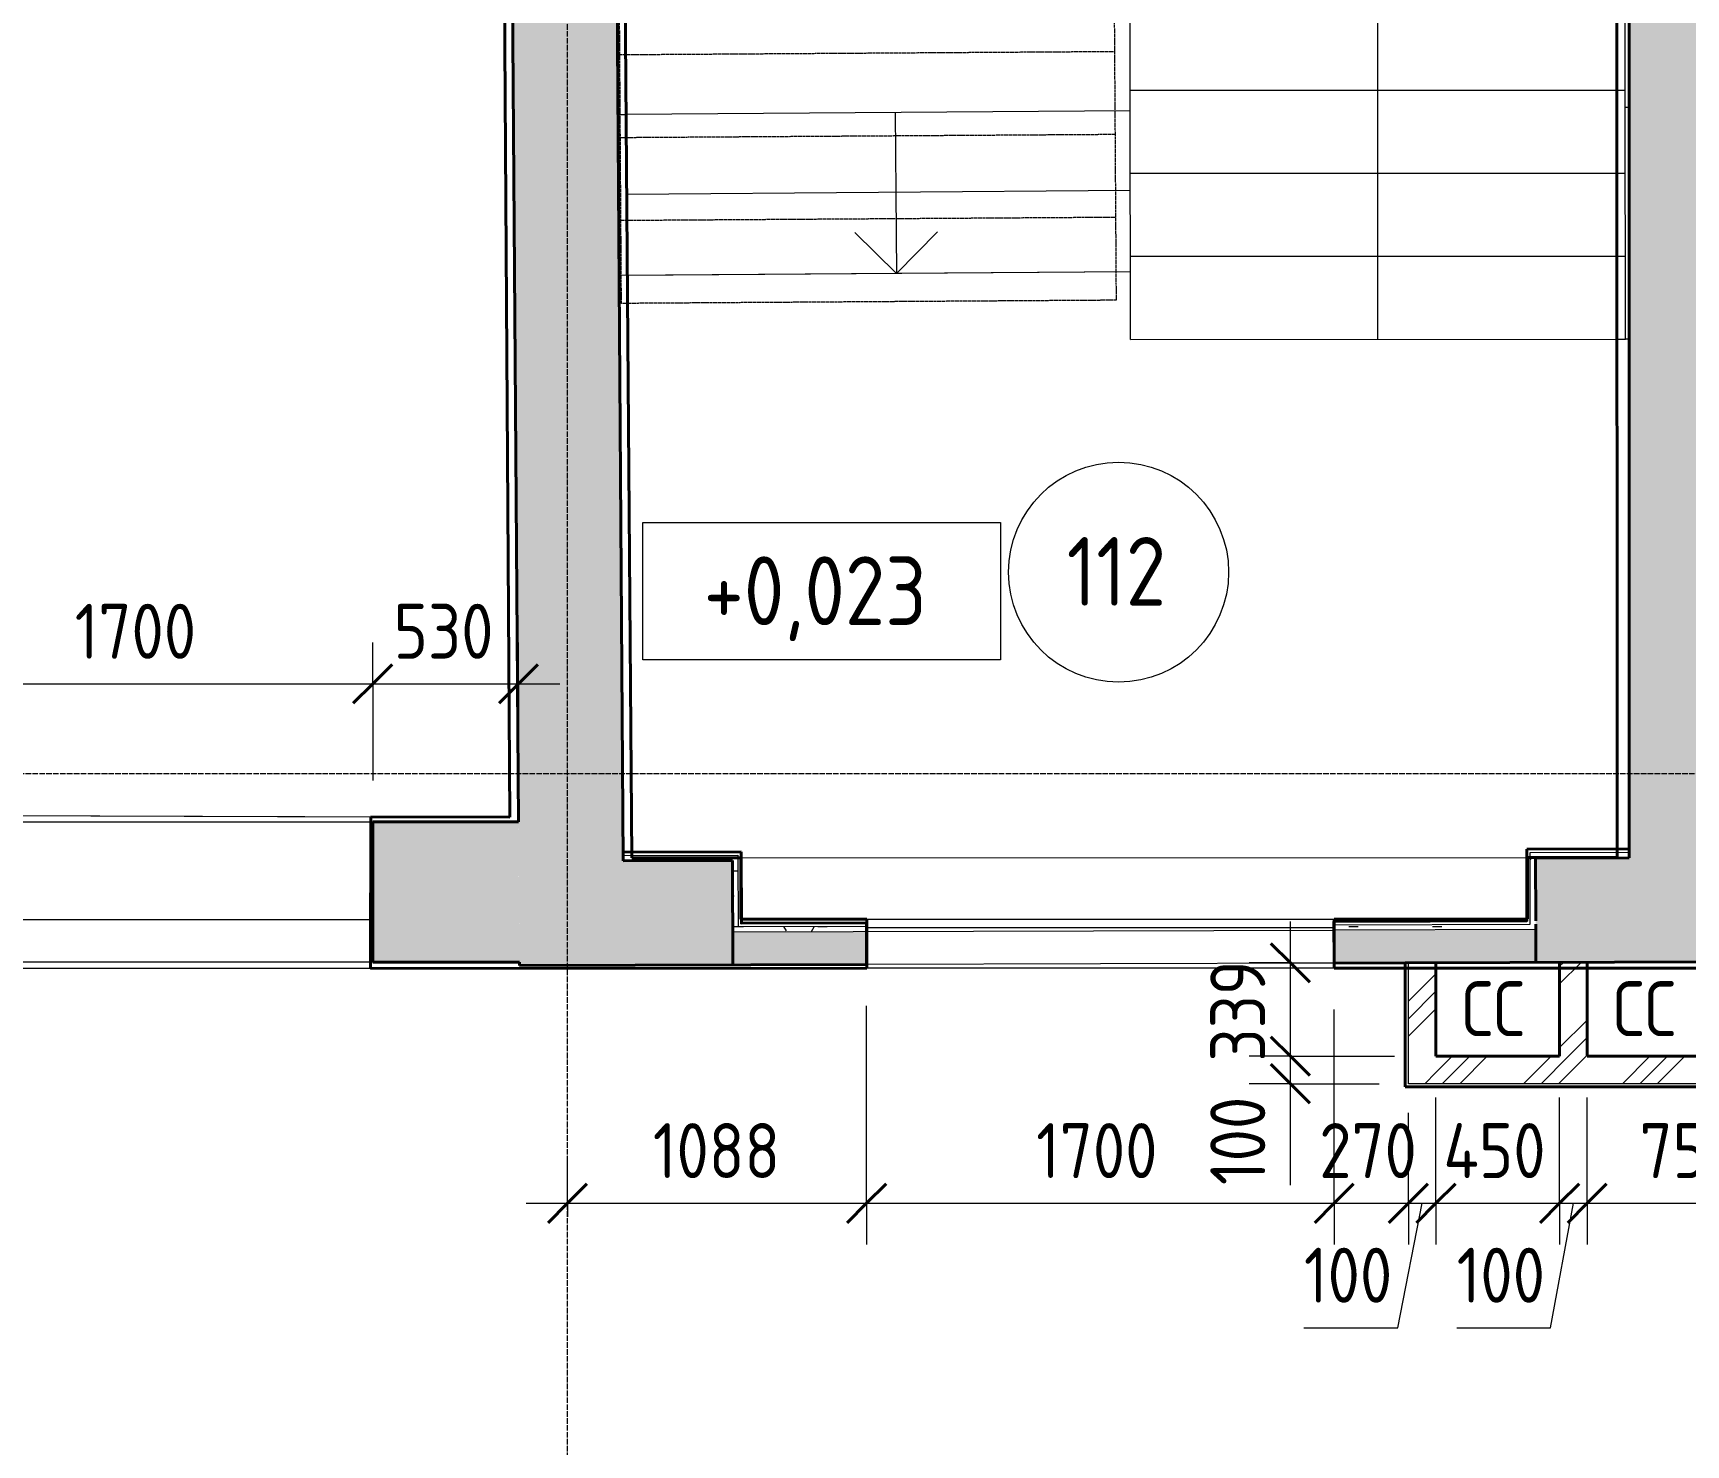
# Model space of a CAD drawing. Header units: millimetres. Extents: x -11886 to 68941, y -8130 to 45506.
# Drawn here: x 1617 to 7627, y 10815 to 15950 of the extents above; entities that cross this region are included whole.
import ezdxf

# ---------------------------------------------------------------- set-up
doc = ezdxf.new("R2010")
doc.units = ezdxf.units.MM
doc.linetypes.add('ADSK_Линия сетки', pattern=[25, 20, -2.5, 0, -2.5])
doc.linetypes.add('ADSK_Сверху', pattern=[4.5, 3, -1.5])
for name, color, linetype, lineweight in [('Аннотация', 7, 'Continuous', 9), ('Лестницы', 7, 'Continuous', 18), ('Марки помещений', 7, 'Continuous', 20), ('Оси', 7, 'Continuous', 9), ('Отметки', 7, 'Continuous', 9), ('Перекрытие', 7, 'Continuous', 18), ('Размеры', 7, 'Continuous', 9), ('Размеры-100', 7, 'Continuous', 9), ('Стены', 7, 'Continuous', 18), ('Стены внутренние', 7, 'Continuous', 18), ('Стены штриховка', 7, 'Continuous', 18), ('Стрелки вверх', 7, 'Continuous', 18)]:
    doc.layers.add(name, color=color, linetype=linetype, lineweight=lineweight)
doc.layers.add('Стены разрез', color=7, linetype='Continuous', lineweight=40, true_color=0xbb5389)
doc.styles.add('GOST Common_1', font='GOST_Common.ttf', dxfattribs={"width": 0.9, "height": 200})
doc.styles.add('GOST Common_2', font='GOST_Common.ttf', dxfattribs={"width": 0.9, "height": 250})
doc.dimstyles.new('ADSK_Основной_2_мм_Округление_до_1_мм', dxfattribs={"dimscale": 304.8, "dimtxt": 201.142999, "dimasz": 0.463911, "dimexe": 0.492126, "dimexo": 0.492126, "dimgap": 0.098425, "dimtad": 1, "dimdec": 0, "dimdsep": 46, "dimtxsty": 'GOST Common_1', "dimblk1": 'OBLIQUE', "dimblk2": 'OBLIQUE', "dimsah": 1, "dimcen": 0.09, "dimdle": 0.492126, "dimazin": 2, "dimtfac": 1, "dimtdec": 4, "dimtix": 1, "dimtmove": 0, "dimatfit": 3, "dimfxl": 1, "dimtvp": 1, "dimtolj": 1, "dimtzin": 0, "dimlwd": 20, "dimlwe": 20, "dimarcsym": 2})
doc.dimstyles.new('ADSK_Основной_2_мм_Округление_до_1_мм_1', dxfattribs={"dimscale": 304.8, "dimtxt": 201.142999, "dimasz": 0.463911, "dimexe": 0.492126, "dimexo": 0.492126, "dimgap": 0.098425, "dimtad": 1, "dimdec": 0, "dimdsep": 46, "dimtxsty": 'GOST Common_1', "dimblk1": 'OBLIQUE', "dimblk2": 'OBLIQUE', "dimsah": 1, "dimcen": 0.09, "dimdle": 0.492126, "dimazin": 2, "dimtfac": 1, "dimtdec": 4, "dimtix": 1, "dimtmove": 1, "dimatfit": 3, "dimfxl": 1, "dimtvp": 1, "dimtolj": 1, "dimtzin": 0, "dimlwd": 20, "dimlwe": 20, "dimarcsym": 2})
pattern_1 = [(45, (0, 0), (-179.605, 179.605), []), (45, (63.5, 0), (0, 359.2102), []), (45, (-63.5, 0), (0, 359.2102), [])]
pattern_2 = [(0, (0, 0), (406.4, 101.6), [33.528, -271.272, 33.528, -271.272, -1625.6]), (0, (0, 0), (406.4, 101.6), [-609.6, 33.528, -576.072, 33.528, -271.272, -711.2]), (0, (0, 0), (406.4, 101.6), [-1524, 33.528, -169.672, 33.528, -474.472]), (120, (152.4, 50.8), (-291.1882, 301.1527), [33.528, -271.272, 33.528, -271.272, -1625.6]), (120, (152.4, 50.8), (-291.1882, 301.1527), [-609.6, 33.528, -576.072, 33.528, -271.272, -711.2]), (120, (152.4, 50.8), (-291.1882, 301.1527), [-1524, 33.528, -169.672, 33.528, -474.472]), (240, (203.2, 254), (-115.2118, -402.7527), [33.528, -271.272, 33.528, -271.272, -1625.6]), (240, (203.2, 254), (-115.2118, -402.7527), [-609.6, 33.528, -576.072, 33.528, -271.272, -711.2]), (240, (203.2, 254), (-115.2118, -402.7527), [-1524, 33.528, -169.672, 33.528, -474.472])]

# ---------------------------------------------------------------- blocks, each defined once
blk = doc.blocks.new('Существующие стены 1 эт - Существующие стены 1 эт-653793-01 План 1-го этажа кладочный')
at = {"layer": 'Стены', "color": 243, "true_color": 0xbb5389}
for p, q in [((3349.9, 13098.5), (3321, 17662.9)), ((794.1, 13105.8), (3349.9, 13098.5)), ((1161.8, 13104.8), (2844.6, 13100)), ((2844.3, 12724.6), (2844.6, 13100)), ((4192, 12950.8), (7048.1, 12951.6)), ((1159.9, 12725.8), (2844.3, 12724.6)), ((2844.3, 12724.6), (1159.9, 12725.8)), ((2844.3, 12724.6), (2844.2, 12548.2)), ((4192.5, 12727.2), (4648.6, 12727.3)), ((4648.6, 12727.3), (6347.6, 12727.8)), ((4648.6, 12697.5), (4648.6, 12548.8)), ((6347.6, 12727.8), (7048.8, 12728.1)), ((6347.6, 12549.3), (6347.6, 12567.3)), ((2844.2, 12548.2), (1159, 12547.7)), ((6347.6, 12549.3), (4648.6, 12548.8)), ((7167.7, 12549.5), (6717.7, 12549.4)), ((7726.9, 12549.7), (7267.7, 12549.6))]:
    blk.add_line(p, q, dxfattribs=at)
at = {"layer": 'Стены разрез'}
for p, q in [((3349.9, 13098.5), (3303.8, 20375.6)), ((7375.4, 18629.6), (7377.2, 12951.7)), ((3794.3, 12950.6), (3753.6, 18258.6)), ((2844.2, 12548.2), (2844.6, 13100)), ((3349.9, 13098.5), (2844.6, 13100)), ((4190.5, 12950.8), (3794.3, 12950.6)), ((4190.5, 12950.8), (4190.6, 12727.2)), ((7377.2, 12951.7), (7050.6, 12951.6)), ((7050.6, 12951.6), (7050.6, 12728.1)), ((4648.6, 12727.3), (4190.6, 12727.2)), ((4648.6, 12548.8), (4648.6, 12727.3)), ((6347.6, 12727.8), (7050.6, 12728.1)), ((6347.6, 12549.3), (6347.6, 12727.8)), ((4648.6, 12548.8), (2844.2, 12548.2)), ((6347.6, 12549.3), (7726.9, 12549.7))]:
    blk.add_line(p, q, dxfattribs=at)
blk = doc.blocks.new('ADSK_Марка_Помещение_ОдноЗначение - Номер-247393-01 План 1-го этажа кладочный')
at = {"layer": 'Марки помещений'}
blk.add_circle((0, 0), 4, dxfattribs=at)
blk = doc.blocks.new('DIMBLOCK38-01 План 1-го этажа кладочный')
at = {"layer": 'Размеры-100', "lineweight": 20, "transparency": 16777216}
for p, q in [((1151.7, 13583.1), (1151.7, 13733.1)), ((2851.7, 13583.1), (2851.7, 13733.1)), ((1151.7, 13583.1), (2851.7, 13583.1)), ((1151.7, 13583.1), (1151.7, 13231.2)), ((2851.7, 13583.1), (2851.7, 13231.2))]:
    blk.add_line(p, q, dxfattribs=at)
at = {"layer": 'Размеры-100', "lineweight": 40, "transparency": 16777216}
for p, q in [((1151.7, 13583.1), (1222.4, 13653.8)), ((2851.7, 13583.1), (2922.4, 13653.8)), ((1151.7, 13583.1), (1081, 13512.4)), ((2851.7, 13583.1), (2781, 13512.4))]:
    blk.add_line(p, q, dxfattribs=at)
at = {"layer": 'Размеры-100', "color": 0, "lineweight": 20, "transparency": 16777216, "insert": (1768.2, 13874.5), "char_height": 200, "width": 560.473, "attachment_point": 1, "line_spacing_factor": 1.022761, "style": 'GOST Common_1'}
blk.add_mtext('1700', dxfattribs=at)
blk = doc.blocks.new('_Oblique')
at = {"color": 0, "linetype": 'ByBlock', "lineweight": -2}
blk.add_line((-0.5, -0.5), (0.5, 0.5), dxfattribs=at)
blk = doc.blocks.new('DIMBLOCK39-01 План 1-го этажа кладочный')
at = {"layer": 'Размеры-100', "lineweight": 20, "transparency": 16777216}
for p, q in [((2851.7, 13583.1), (2851.7, 13733.1)), ((3381.6, 13583.1), (3381.6, 13733.1)), ((2851.7, 13583.1), (3531.6, 13583.1)), ((2851.7, 13583.1), (2851.7, 13231.2)), ((3381.6, 13583.1), (3381.6, 13231.2))]:
    blk.add_line(p, q, dxfattribs=at)
at = {"layer": 'Размеры-100', "lineweight": 40, "transparency": 16777216}
for p, q in [((2851.7, 13583.1), (2922.4, 13653.8)), ((3381.6, 13583.1), (3452.3, 13653.8)), ((2851.7, 13583.1), (2781, 13512.4)), ((3381.6, 13583.1), (3310.9, 13512.4))]:
    blk.add_line(p, q, dxfattribs=at)
at = {"layer": 'Размеры-100', "color": 0, "lineweight": 20, "transparency": 16777216, "insert": (2927.5, 13874.5), "char_height": 200, "width": 454.106, "attachment_point": 1, "line_spacing_factor": 1.022761, "style": 'GOST Common_1'}
blk.add_mtext('530', dxfattribs=at)
blk = doc.blocks.new('Высотные отметки - Рамка-5093-01 План 1-го этажа кладочный')
at = {"layer": 'Аннотация', "lineweight": 20}
for p, q in [((-6.5, 0), (-6.5, 5)), ((-6.5, 5), (6.5, 5)), ((6.5, 5), (6.5, 0)), ((6.5, 0), (-6.5, 0))]:
    blk.add_line(p, q, dxfattribs=at)
blk = doc.blocks.new('DIMBLOCK195-01 План 1-го этажа кладочный')
at = {"layer": 'Размеры-100', "lineweight": 20, "transparency": 16777216}
for p, q in [((4647.6, 11694.1), (4647.6, 12412.2)), ((3559.9, 11694.1), (3559.9, 11844.1)), ((3409.9, 11694.1), (4647.6, 11694.1)), ((3559.9, 11694.1), (3559.9, 11644.1)), ((4647.6, 11694.1), (4647.6, 11544.1))]:
    blk.add_line(p, q, dxfattribs=at)
at = {"layer": 'Размеры-100', "lineweight": 40, "transparency": 16777216}
for p, q in [((3559.9, 11694.1), (3630.6, 11764.8)), ((4647.6, 11694.1), (4718.3, 11764.8)), ((3559.9, 11694.1), (3489.2, 11623.4)), ((4647.6, 11694.1), (4576.9, 11623.4))]:
    blk.add_line(p, q, dxfattribs=at)
at = {"layer": 'Размеры-100', "color": 0, "lineweight": 20, "transparency": 16777216, "insert": (3870.2, 11985.5), "char_height": 200, "width": 560.473, "attachment_point": 1, "line_spacing_factor": 1.022761, "style": 'GOST Common_1'}
blk.add_mtext('1088', dxfattribs=at)
blk = doc.blocks.new('DIMBLOCK196-01 План 1-го этажа кладочный')
at = {"layer": 'Размеры-100', "lineweight": 20, "transparency": 16777216}
for p, q in [((4647.6, 11694.1), (4647.6, 12412.2)), ((6347.6, 11694.1), (6347.6, 12399.3)), ((4647.6, 11694.1), (6347.6, 11694.1)), ((4647.6, 11694.1), (4647.6, 11544.1)), ((6347.6, 11694.1), (6347.6, 11544.1))]:
    blk.add_line(p, q, dxfattribs=at)
at = {"layer": 'Размеры-100', "lineweight": 40, "transparency": 16777216}
for p, q in [((4647.6, 11694.1), (4718.3, 11764.8)), ((6347.6, 11694.1), (6418.3, 11764.8)), ((4647.6, 11694.1), (4576.9, 11623.4)), ((6347.6, 11694.1), (6276.9, 11623.4))]:
    blk.add_line(p, q, dxfattribs=at)
at = {"layer": 'Размеры-100', "color": 0, "lineweight": 20, "transparency": 16777216, "insert": (5264.1, 11985.5), "char_height": 200, "width": 560.473, "attachment_point": 1, "line_spacing_factor": 1.022761, "style": 'GOST Common_1'}
blk.add_mtext('1700', dxfattribs=at)
blk = doc.blocks.new('DIMBLOCK197-01 План 1-го этажа кладочный')
at = {"layer": 'Размеры-100', "lineweight": 20, "transparency": 16777216}
for p, q in [((6347.6, 11694.1), (6347.6, 12399.3)), ((6617.7, 11694.1), (6617.7, 12023)), ((6347.6, 11694.1), (6617.7, 11694.1)), ((6347.6, 11694.1), (6347.6, 11544.1)), ((6617.7, 11694.1), (6617.7, 11544.1))]:
    blk.add_line(p, q, dxfattribs=at)
at = {"layer": 'Размеры-100', "lineweight": 40, "transparency": 16777216}
for p, q in [((6347.6, 11694.1), (6418.3, 11764.8)), ((6617.7, 11694.1), (6688.4, 11764.8)), ((6347.6, 11694.1), (6276.9, 11623.4)), ((6617.7, 11694.1), (6547, 11623.4))]:
    blk.add_line(p, q, dxfattribs=at)
at = {"layer": 'Размеры-100', "color": 0, "lineweight": 20, "transparency": 16777216, "insert": (6293.4, 11985.5), "char_height": 200, "width": 454.106, "attachment_point": 1, "line_spacing_factor": 1.022761, "style": 'GOST Common_1'}
blk.add_mtext('270', dxfattribs=at)
blk = doc.blocks.new('DIMBLOCK198-01 План 1-го этажа кладочный')
at = {"layer": 'Размеры-100', "lineweight": 20, "transparency": 16777216}
for p, q in [((6617.7, 11694.1), (6617.7, 12023)), ((6717.7, 11694.1), (6717.7, 12079)), ((6578.7, 11240.9), (6667.7, 11694.1)), ((6617.7, 11694.1), (6717.7, 11694.1)), ((6617.7, 11694.1), (6617.7, 11544.1)), ((6717.7, 11694.1), (6717.7, 11544.1)), ((6237.8, 11240.9), (6578.7, 11240.9))]:
    blk.add_line(p, q, dxfattribs=at)
at = {"layer": 'Размеры-100', "lineweight": 40, "transparency": 16777216}
for p, q in [((6617.7, 11694.1), (6688.4, 11764.8)), ((6717.7, 11694.1), (6788.4, 11764.8)), ((6617.7, 11694.1), (6547, 11623.4)), ((6717.7, 11694.1), (6647, 11623.4))]:
    blk.add_line(p, q, dxfattribs=at)
at = {"layer": 'Размеры-100', "color": 0, "lineweight": 20, "transparency": 16777216, "insert": (6237.8, 11532.3), "char_height": 200, "width": 409.104, "attachment_point": 1, "line_spacing_factor": 1.022761, "style": 'GOST Common_1'}
blk.add_mtext('100', dxfattribs=at)
blk = doc.blocks.new('DIMBLOCK199-01 План 1-го этажа кладочный')
at = {"layer": 'Размеры-100', "lineweight": 20, "transparency": 16777216}
for p, q in [((6717.7, 11694.1), (6717.7, 12079)), ((7167.7, 11694.1), (7167.7, 12079)), ((6717.7, 11694.1), (7167.7, 11694.1)), ((6717.7, 11694.1), (6717.7, 11544.1)), ((7167.7, 11694.1), (7167.7, 11544.1))]:
    blk.add_line(p, q, dxfattribs=at)
at = {"layer": 'Размеры-100', "lineweight": 40, "transparency": 16777216}
for p, q in [((6717.7, 11694.1), (6788.4, 11764.8)), ((7167.7, 11694.1), (7238.4, 11764.8)), ((6717.7, 11694.1), (6647, 11623.4)), ((7167.7, 11694.1), (7097, 11623.4))]:
    blk.add_line(p, q, dxfattribs=at)
at = {"layer": 'Размеры-100', "color": 0, "lineweight": 20, "transparency": 16777216, "insert": (6744.9, 11985.5), "char_height": 200, "width": 474.561, "attachment_point": 1, "line_spacing_factor": 1.022761, "style": 'GOST Common_1'}
blk.add_mtext('450', dxfattribs=at)
blk = doc.blocks.new('DIMBLOCK200-01 План 1-го этажа кладочный')
at = {"layer": 'Размеры-100', "lineweight": 20, "transparency": 16777216}
for p, q in [((7167.7, 11694.1), (7167.7, 12079)), ((7267.7, 11694.1), (7267.7, 12079)), ((7134.3, 11240.9), (7217.7, 11694.1)), ((7167.7, 11694.1), (7267.7, 11694.1)), ((7167.7, 11694.1), (7167.7, 11544.1)), ((7267.7, 11694.1), (7267.7, 11544.1)), ((6793.3, 11240.9), (7134.3, 11240.9))]:
    blk.add_line(p, q, dxfattribs=at)
at = {"layer": 'Размеры-100', "lineweight": 40, "transparency": 16777216}
for p, q in [((7167.7, 11694.1), (7238.4, 11764.8)), ((7267.7, 11694.1), (7338.4, 11764.8)), ((7167.7, 11694.1), (7097, 11623.4)), ((7267.7, 11694.1), (7197, 11623.4))]:
    blk.add_line(p, q, dxfattribs=at)
at = {"layer": 'Размеры-100', "color": 0, "lineweight": 20, "transparency": 16777216, "insert": (6793.3, 11532.3), "char_height": 200, "width": 409.104, "attachment_point": 1, "line_spacing_factor": 1.022761, "style": 'GOST Common_1'}
blk.add_mtext('100', dxfattribs=at)
blk = doc.blocks.new('DIMBLOCK201-01 План 1-го этажа кладочный')
at = {"layer": 'Размеры-100', "lineweight": 20, "transparency": 16777216}
for p, q in [((7267.7, 11694.1), (7267.7, 12079)), ((8026.7, 11694.1), (8026.7, 12079)), ((7267.7, 11694.1), (8026.7, 11694.1)), ((7267.7, 11694.1), (7267.7, 11544.1)), ((8026.7, 11694.1), (8026.7, 11544.1))]:
    blk.add_line(p, q, dxfattribs=at)
at = {"layer": 'Размеры-100', "lineweight": 40, "transparency": 16777216}
for p, q in [((7267.7, 11694.1), (7338.4, 11764.8)), ((8026.7, 11694.1), (8097.4, 11764.8)), ((7267.7, 11694.1), (7197, 11623.4)), ((8026.7, 11694.1), (7956, 11623.4))]:
    blk.add_line(p, q, dxfattribs=at)
at = {"layer": 'Размеры-100', "color": 0, "lineweight": 20, "transparency": 16777216, "insert": (7458, 11985.5), "char_height": 200, "width": 454.106, "attachment_point": 1, "line_spacing_factor": 1.022761, "style": 'GOST Common_1'}
blk.add_mtext('759', dxfattribs=at)
blk = doc.blocks.new('DIMBLOCK235-01 План 1-го этажа кладочный')
at = {"layer": 'Размеры-100', "lineweight": 40, "transparency": 16777216}
for p, q in [((6188.7, 12229), (6118, 12299.7)), ((6188.7, 12229), (6259.4, 12158.3)), ((6188.7, 12129), (6118, 12199.7)), ((6188.7, 12129), (6259.4, 12058.3))]:
    blk.add_line(p, q, dxfattribs=at)
at = {"layer": 'Размеры-100', "lineweight": 20, "transparency": 16777216}
for p, q in [((6188.7, 12229), (6038.7, 12229)), ((6188.7, 11979), (6188.7, 12229)), ((6188.7, 12229), (6567.7, 12229)), ((6188.7, 12101.2), (6188.7, 12179)), ((6188.7, 12129), (6038.7, 12129)), ((6188.7, 12129), (6511.7, 12129)), ((6188.7, 11760.3), (6188.7, 12101.2))]:
    blk.add_line(p, q, dxfattribs=at)
at = {"layer": 'Размеры-100', "color": 0, "lineweight": 20, "transparency": 16777216, "insert": (5897.3, 11760.3), "char_height": 200, "width": 409.104, "attachment_point": 1, "rotation": 90, "line_spacing_factor": 1.022761, "style": 'GOST Common_1'}
blk.add_mtext('100', dxfattribs=at)
blk = doc.blocks.new('DIMBLOCK236-01 План 1-го этажа кладочный')
at = {"layer": 'Размеры-100', "lineweight": 20, "transparency": 16777216}
for p, q in [((6188.7, 12229), (6188.7, 12718.5)), ((6188.7, 12568.5), (6038.7, 12568.5)), ((6188.7, 12568.5), (6567.7, 12568.5)), ((6188.7, 12229), (6038.7, 12229)), ((6188.7, 12229), (6567.7, 12229))]:
    blk.add_line(p, q, dxfattribs=at)
at = {"layer": 'Размеры-100', "lineweight": 40, "transparency": 16777216}
for p, q in [((6188.7, 12568.5), (6118, 12639.2)), ((6188.7, 12568.5), (6259.4, 12497.8)), ((6188.7, 12229), (6118, 12299.7)), ((6188.7, 12229), (6259.4, 12158.3))]:
    blk.add_line(p, q, dxfattribs=at)
at = {"layer": 'Размеры-100', "color": 0, "lineweight": 20, "transparency": 16777216, "insert": (5897.3, 12209.5), "char_height": 200, "width": 454.106, "attachment_point": 1, "rotation": 90, "line_spacing_factor": 1.022761, "style": 'GOST Common_1'}
blk.add_mtext('339', dxfattribs=at)

msp = doc.modelspace()

# ---------------------------------------------------------------- hatches: boundary and pattern name
at = {"layer": 'Стены внутренние', "true_color": 0xc0c0c0}
for points in [[(3385.3, 12558.3), (3765.3, 12559.5), (3710.1, 20408.6), (3433.5, 20408.6), (3433.5, 20411), (3330.1, 20411), (3385.3, 12559.5)], [(7420.8, 12950.6), (7800.8, 12951.8), (7800.8, 20408.6), (7420.8, 20408.6), (7420.8, 12951.7)], [(3765.3, 12559.5), (4161.2, 12560.7), (4160, 12940.7), (3762.6, 12939.5), (3765.3, 12560.7)]]:
    msp.add_hatch(color=9, dxfattribs=at).paths.add_polyline_path(points)
h = msp.add_hatch(color=9, dxfattribs=at)
h.paths.add_polyline_path([(771.1, 12571.2), (1151.7, 12571.2), (1151.7, 13081.2), (767.6, 13081.2), (770.6, 12642.5)])
h.paths.add_polyline_path([(2851.7, 12571.2), (3385.2, 12571.2), (3381.6, 13081.2), (2851.7, 13081.2), (2851.7, 12697.5)])
at = {"layer": 'Стены внутренние', "lineweight": 9}
h = msp.add_hatch(dxfattribs=at)
h.set_pattern_fill('FP_2', color=256, style=0, pattern_type=2)
h.set_pattern_definition(pattern_2)
h.paths.add_polyline_path([(3762.6, 12939.5), (4180, 12940.7), (4179.9, 12960.7), (3762.6, 12959.5), (3762.6, 12940.7)])
h.paths.add_polyline_path([(7080.1, 12949.6), (7420.8, 12951.8), (7420.8, 12970.6), (7080, 12969.6), (7080.1, 12950.6)])
h = msp.add_hatch(dxfattribs=at)
h.set_pattern_fill('FP_2', color=256, style=0, pattern_type=2)
h.set_pattern_definition(pattern_2)
h.paths.add_polyline_path([(4160.7, 12700.7), (4180.7, 12700.7), (4179.9, 12940.7), (4160, 12940.7), (4160.7, 12700.7)])
h = msp.add_hatch(dxfattribs=at)
h.set_pattern_fill('FP_2', color=256, style=0, pattern_type=2)
h.set_pattern_definition(pattern_2)
h.paths.add_polyline_path([(7060.8, 12709.5), (7080.8, 12709.6), (7080, 12969.6), (7060, 12969.5), (7060.8, 12709.6)])
at = {"layer": 'Стены внутренние', "true_color": 0xc0c0c0}
h = msp.add_hatch(color=9, dxfattribs=at)
h.paths.add_polyline_path([(7081.2, 12569.6), (8191.2, 12572.9), (8189.9, 12952.9), (7080.1, 12949.6), (7080.8, 12697.5)])
h.paths.add_polyline_path([(9221.2, 12576.1), (9641.7, 12577.4), (9640.5, 12957.4), (9220.1, 12956.1), (9221.2, 12577.4)])
h.paths.add_polyline_path([(10671.7, 12580.5), (10795.2, 12582), (10795.2, 12960.9), (10670.5, 12960.5), (10671.7, 12580.9)])
at = {"layer": 'Стены внутренние', "lineweight": 9}
h = msp.add_hatch(dxfattribs=at)
h.set_pattern_fill('FP_2', color=256, style=0, pattern_type=2)
h.set_pattern_definition(pattern_2)
h.paths.add_polyline_path([(4160.8, 12680.7), (4647.2, 12682.2), (4647.2, 12702.2), (4160.7, 12700.7), (4160.8, 12682.2)])
h.paths.add_polyline_path([(6347.2, 12687.3), (7080.9, 12689.6), (7080.1, 12709.6), (6347.1, 12707.3), (6347.2, 12697.5)])
at = {"layer": 'Стены внутренние', "true_color": 0xc0c0c0}
h = msp.add_hatch(color=9, dxfattribs=at)
h.paths.add_polyline_path([(4161.2, 12560.7), (4647.6, 12562.2), (4647.2, 12682.2), (4160.8, 12680.7), (4161.1, 12568.2)])
h.paths.add_polyline_path([(6347.6, 12567.3), (7081.2, 12569.6), (7080.1, 12689.6), (6347.2, 12687.3), (6347.6, 12568.2)])
at = {"layer": 'Стены внутренние', "lineweight": 9}
h = msp.add_hatch(dxfattribs=at)
h.set_pattern_fill('FP_3', color=256, style=0, pattern_type=2)
h.set_pattern_definition(pattern_1)
h.paths.add_polyline_path([(6620.7, 12129), (6717.7, 12129), (6717.7, 12568.5), (6617.7, 12567.3), (6617.7, 12129)])
h = msp.add_hatch(dxfattribs=at)
h.set_pattern_fill('FP_3', color=256, style=0, pattern_type=2)
h.set_pattern_definition(pattern_1)
h.paths.add_polyline_path([(7267.7, 12229), (7267.7, 12570.1), (7167.7, 12569.6), (7167.7, 12229), (7178, 12229)])
h = msp.add_hatch(dxfattribs=at)
h.set_pattern_fill('FP_3', color=256, style=0, pattern_type=2)
h.set_pattern_definition(pattern_1)
h.paths.add_polyline_path([(7697.4, 12129), (8026.7, 12129), (8026.7, 12229), (6717.7, 12229), (6717.7, 12129), (7527.3, 12129)])

# ---------------------------------------------------------------- linework, layer by layer
at = {"layer": 'Лестницы', "linetype": 'ADSK_Сверху'}
for p, q in [((3731.5, 18582.5), (3754.9, 14966.9)), ((5531.4, 18594.1), (5554.8, 14978.6)), ((5549, 15882.5), (3749, 15870.8)), ((5549, 15882.5), (3749, 15870.8)), ((5550.9, 15581.2), (3751, 15569.5)), ((5550.9, 15581.2), (3751, 15569.5)), ((5552.9, 15279.9), (3752.9, 15268.2)), ((5552.9, 15279.9), (3752.9, 15268.2)), ((5554.8, 14978.6), (3754.9, 14966.9))]:
    msp.add_line(p, q, dxfattribs=at)
at = {"layer": 'Лестницы'}
for p, q in [((5606.4, 15742.6), (5606.3, 16044.7)), ((7406.4, 15743.2), (7406.3, 16045.3)), ((5606.4, 15742.6), (7376.3, 15743.2)), ((5606.4, 15742.6), (7376.3, 15743.2)), ((5606.5, 15440.5), (5606.4, 15742.6)), ((7376.3, 15743.2), (7406.4, 15743.2)), ((7376.3, 15743.2), (7406.4, 15743.2)), ((7406.5, 15441.1), (7406.4, 15743.2)), ((5606.4, 15667.7), (3773.6, 15654)), ((5606.4, 15667.7), (3773.6, 15654)), ((3773.6, 15654), (3775.8, 15363.6)), ((5606.5, 15440.5), (7376.4, 15441.1)), ((5606.5, 15440.5), (7376.4, 15441.1)), ((5606.6, 15138.4), (5606.5, 15440.5)), ((7376.4, 15441.1), (7406.5, 15441.1)), ((7376.4, 15441.1), (7406.5, 15441.1)), ((7406.6, 15139), (7406.5, 15441.1)), ((5606.5, 15377.3), (3775.8, 15363.6)), ((5606.5, 15377.3), (3775.8, 15363.6)), ((3775.8, 15363.6), (3778.1, 15068.7)), ((5606.6, 15138.4), (7376.5, 15139)), ((5606.6, 15138.4), (7376.5, 15139)), ((5606.7, 14836.3), (5606.6, 15138.4)), ((7376.5, 15139), (7406.6, 15139)), ((7376.5, 15139), (7406.6, 15139)), ((7406.7, 14836.9), (7406.6, 15139)), ((5606.6, 15082.4), (3778.1, 15068.7)), ((5606.7, 14836.3), (7376.6, 14836.9)), ((5606.7, 14836.3), (7376.6, 14836.9)), ((7376.6, 14836.9), (7406.7, 14836.9)), ((7376.6, 14836.9), (7406.7, 14836.9))]:
    msp.add_line(p, q, dxfattribs=at)
at = {"layer": 'Оси', "linetype": 'ADSK_Линия сетки'}
for p, q in [((3559.9, -7330.4), (3559.9, 44421.9)), ((-11086.2, 13256.8), (57141.7, 13256.8))]:
    msp.add_line(p, q, dxfattribs=at)
at = {"layer": 'Перекрытие', "color": 7, "true_color": 0xffffff}
for p, q in [((3743.6, 15653.8), (3773.6, 15654)), ((7406.4, 15681.2), (7420.8, 15681.3)), ((6347.6, 12567.3), (4648.6, 12562.2))]:
    msp.add_line(p, q, dxfattribs=at)
at = {"layer": 'Перекрытие', "color": 136, "true_color": 0x008080}
for p, q in [((5606.6, 15082.4), (3747.7, 15068.5)), ((7420.8, 14836.9), (7406.7, 14836.9)), ((4647.2, 12697.5), (6347.2, 12697.5))]:
    msp.add_line(p, q, dxfattribs=at)
at = {"layer": 'Стены внутренние', "lineweight": 40}
for p, q in [((3762.6, 12939.5), (3710.1, 20408.6)), ((7420.8, 12950.6), (7420.8, 20408.6)), ((3349.4, 17662.9), (3381.6, 13081.2)), ((3381.6, 13081.2), (2851.7, 13081.2)), ((2851.7, 13081.2), (2851.7, 12571.2)), ((7420.8, 12982.6), (7048, 12981.5)), ((4191.9, 12972.8), (3762.5, 12971.5)), ((3762.5, 12971.5), (3762.6, 12939.5)), ((3762.6, 12939.5), (4160, 12940.7)), ((4160, 12940.7), (4161.2, 12560.7)), ((4192.7, 12712.8), (4191.9, 12972.8)), ((7048, 12981.5), (7048.8, 12721.5)), ((7420.8, 12950.6), (7080.1, 12949.6)), ((7080.1, 12949.6), (7080.8, 12721.6)), ((4647.1, 12714.2), (4192.7, 12712.8)), ((4647.6, 12562.2), (4647.1, 12714.2)), ((7048.8, 12721.5), (6347.1, 12719.3)), ((6347.1, 12719.3), (6347.6, 12567.3)), ((7081.2, 12569.6), (7080.8, 12709.6)), ((2851.7, 12571.2), (3385.2, 12571.2)), ((3385.2, 12571.2), (3385.3, 12558.3)), ((3385.3, 12558.3), (4647.6, 12562.2)), ((6347.6, 12567.3), (6605.7, 12568.1)), ((6605.7, 12568.1), (6605.7, 12117)), ((6607.7, 12568.1), (7746.2, 12571.6)), ((6717.7, 12229), (6717.7, 12568.5)), ((7167.7, 12569.8), (7167.7, 12229)), ((7267.7, 12229), (7267.7, 12570.1)), ((7167.7, 12229), (6717.7, 12229)), ((8026.7, 12229), (7267.7, 12229)), ((6605.7, 12117), (8138.7, 12117))]:
    msp.add_line(p, q, dxfattribs=at)
at = {"layer": 'Стены внутренние'}
for p, q in [((1151.7, 13081.2), (2851.7, 13081.2)), ((4160.8, 12680.7), (6347.2, 12687.3)), ((7080.9, 12689.6), (6347.2, 12687.3)), ((2851.7, 12571.2), (1151.7, 12571.2)), ((6347.6, 12567.3), (6347.6, 12567.3))]:
    msp.add_line(p, q, dxfattribs=at)
at = {"layer": 'Стены штриховка'}
for p, q in [((3762.5, 12969.5), (4191.9, 12970.8)), ((3762.6, 12959.5), (4179.9, 12960.7)), ((4179.9, 12960.7), (4180.7, 12700.7)), ((4190.7, 12710.8), (4189.9, 12972.8)), ((4189.9, 12960.8), (4191.9, 12960.8)), ((7048, 12979.5), (7420.8, 12980.6)), ((7050, 12981.5), (7050.8, 12719.5)), ((7060, 12979.5), (7060, 12981.5)), ((7060, 12969.5), (7420.8, 12970.6)), ((7060.8, 12709.5), (7060, 12969.5)), ((4180.7, 12700.7), (4647.2, 12702.2)), ((4190.7, 12710.8), (4647.1, 12712.2)), ((6347.1, 12717.3), (7050.8, 12719.5)), ((6347.1, 12707.3), (7060.8, 12709.5)), ((6607.7, 12568.1), (6605.7, 12568.1)), ((6607.7, 12117), (6607.7, 12568.1)), ((6617.7, 12129), (6617.7, 12568.2)), ((8138.7, 12119), (6605.7, 12119)), ((8126.7, 12129), (6617.7, 12129)), ((6617.7, 12117), (6617.7, 12119))]:
    msp.add_line(p, q, dxfattribs=at)
at = {"layer": 'Стрелки вверх'}
for p, q in [((6506.4, 15742.9), (6506.3, 16045)), ((6506.5, 15440.8), (6506.4, 15742.9)), ((4751.6, 15661.3), (4753.8, 15370.9)), ((6506.6, 15138.7), (6506.5, 15440.8)), ((4753.8, 15370.9), (4756, 15076)), ((4756, 15076), (4604.9, 15224.9)), ((4756, 15076), (4904.9, 15227.1)), ((6506.7, 14836.6), (6506.6, 15138.7))]:
    msp.add_line(p, q, dxfattribs=at)

# ---------------------------------------------------------------- block references
at = {"layer": 'Марки помещений', "xscale": 99.99999999999993, "yscale": 99.99999999999993, "zscale": 99.99999999999993}
msp.add_blockref('ADSK_Марка_Помещение_ОдноЗначение - Номер-247393-01 План 1-го этажа кладочный', (5563.8, 13989.5), dxfattribs=at)
at = {"layer": 'Отметки', "lineweight": 20, "xscale": 99.99999999999993, "yscale": 99.99999999999993, "zscale": 99.99999999999993}
msp.add_blockref('Высотные отметки - Рамка-5093-01 План 1-го этажа кладочный', (4483.9, 13670.1), dxfattribs=at)
at = {"layer": 'Стены разрез'}
msp.add_blockref('Существующие стены 1 эт - Существующие стены 1 эт-653793-01 План 1-го этажа кладочный', (0, 0), dxfattribs=at)

# ---------------------------------------------------------------- texts
at = {"layer": 'Аннотация', "char_height": 200, "width": 317.468, "attachment_point": 1, "style": 'GOST Common_1'}
for insert in [(6812.1, 12501.6), (7362.1, 12501.6)]:
    msp.add_mtext('СС', dxfattribs=dict(at, insert=insert))
at = {"layer": 'Марки помещений', "lineweight": 9, "insert": (5375.2, 14117.2), "char_height": 250, "width": 468.987, "attachment_point": 1, "style": 'GOST Common_2'}
msp.add_mtext('112', dxfattribs=at)
at = {"layer": 'Отметки', "lineweight": 20, "insert": (4055.2, 14046.8), "char_height": 250, "width": 1028.823, "attachment_point": 1, "line_spacing_factor": 1.022761, "style": 'GOST Common_2'}
msp.add_mtext('+0,023', dxfattribs=at)

# ---------------------------------------------------------------- dimensions: what is measured, and where the dimension line sits
at = {"layer": 'Размеры', "lineweight": 20}
for base, p1, p2, override, picture, middle in [((2851.7, 13583.1), (1151.7, 13081.2), (2851.7, 13081.2), {"dimpost": '<>', "dimfxl": 1700}, 'DIMBLOCK38-01 План 1-го этажа кладочный', (2001.7, 13713.1)), ((3381.6, 13583.1), (2851.7, 13081.2), (3381.6, 13081.2), {"dimpost": '<>', "dimfxl": 529.93098}, 'DIMBLOCK39-01 План 1-го этажа кладочный', (3116.7, 13713.1)), ((4647.6, 11694.1), (3559.9, 11794.1), (4647.6, 12562.2), {"dimpost": '<>', "dimfxl": 1331.514736}, 'DIMBLOCK195-01 План 1-го этажа кладочный', (4103.7, 11824.1)), ((6347.6, 11694.1), (4647.6, 12562.2), (6347.6, 12549.3), {"dimpost": '<>', "dimfxl": 1700.095888}, 'DIMBLOCK196-01 План 1-го этажа кладочный', (5497.6, 11824.1)), ((6617.7, 11694.1), (6347.6, 12549.3), (6617.7, 12173), {"dimpost": '<>', "dimfxl": 463.148615}, 'DIMBLOCK197-01 План 1-го этажа кладочный', (6482.6, 11824.1)), ((7167.7, 11694.1), (6717.7, 12229), (7167.7, 12229), {"dimpost": '<>', "dimfxl": 450}, 'DIMBLOCK199-01 План 1-го этажа кладочный', (6942.7, 11824.1)), ((8026.7, 11694.1), (7267.7, 12229), (8026.7, 12229), {"dimpost": '<>', "dimfxl": 759.05463}, 'DIMBLOCK201-01 План 1-го этажа кладочный', (7647.2, 11824.1))]:
    dim = msp.add_linear_dim(base=base, p1=p1, p2=p2, dimstyle='ADSK_Основной_2_мм_Округление_до_1_мм', override=override, dxfattribs=at)
    dim.commit()
    dim.dimension.update_dxf_attribs({"geometry": picture, "text_midpoint": middle})
dim = msp.add_linear_dim(base=(6188.6752, 12568.4574), p1=(6717.6752, 12229.0043), p2=(6717.6752, 12568.4574), angle=90, dimstyle='ADSK_Основной_2_мм_Округление_до_1_мм', override={"dimpost": '<>', "dimfxl": 339.453075}, dxfattribs=at)
dim.commit()
dim.dimension.update_dxf_attribs({"geometry": 'DIMBLOCK236-01 План 1-го этажа кладочный', "text_midpoint": (6058.6752, 12398.7309)})
dim = msp.add_linear_dim(base=(6188.7, 12229), p1=(6661.7, 12129), p2=(6717.7, 12229), angle=90, dimstyle='ADSK_Основной_2_мм_Округление_до_1_мм_1', override={"dimpost": '<>', "dimfxl": 114.61239}, dxfattribs=at)
dim.commit()
dim.dimension.update_dxf_attribs({"geometry": 'DIMBLOCK235-01 План 1-го этажа кладочный', "text_midpoint": (6030.6, 11964.9), "dimtype": 160, "text_rotation": 90})
for base, p1, p2, override, picture, middle in [((6717.7, 11694.1), (6617.7, 12173), (6717.7, 12229), {"dimpost": '<>', "dimfxl": 114.61239}, 'DIMBLOCK198-01 План 1-го этажа кладочный', (6442.3, 11399)), ((7267.7, 11694.1), (7167.7, 12229), (7267.7, 12229), {"dimpost": '<>', "dimfxl": 100}, 'DIMBLOCK200-01 План 1-го этажа кладочный', (6997.9, 11399))]:
    dim = msp.add_linear_dim(base=base, p1=p1, p2=p2, dimstyle='ADSK_Основной_2_мм_Округление_до_1_мм_1', override=override, dxfattribs=at)
    dim.commit()
    dim.dimension.update_dxf_attribs({"geometry": picture, "text_midpoint": middle, "dimtype": 160})

doc.saveas('drawing.dxf')
